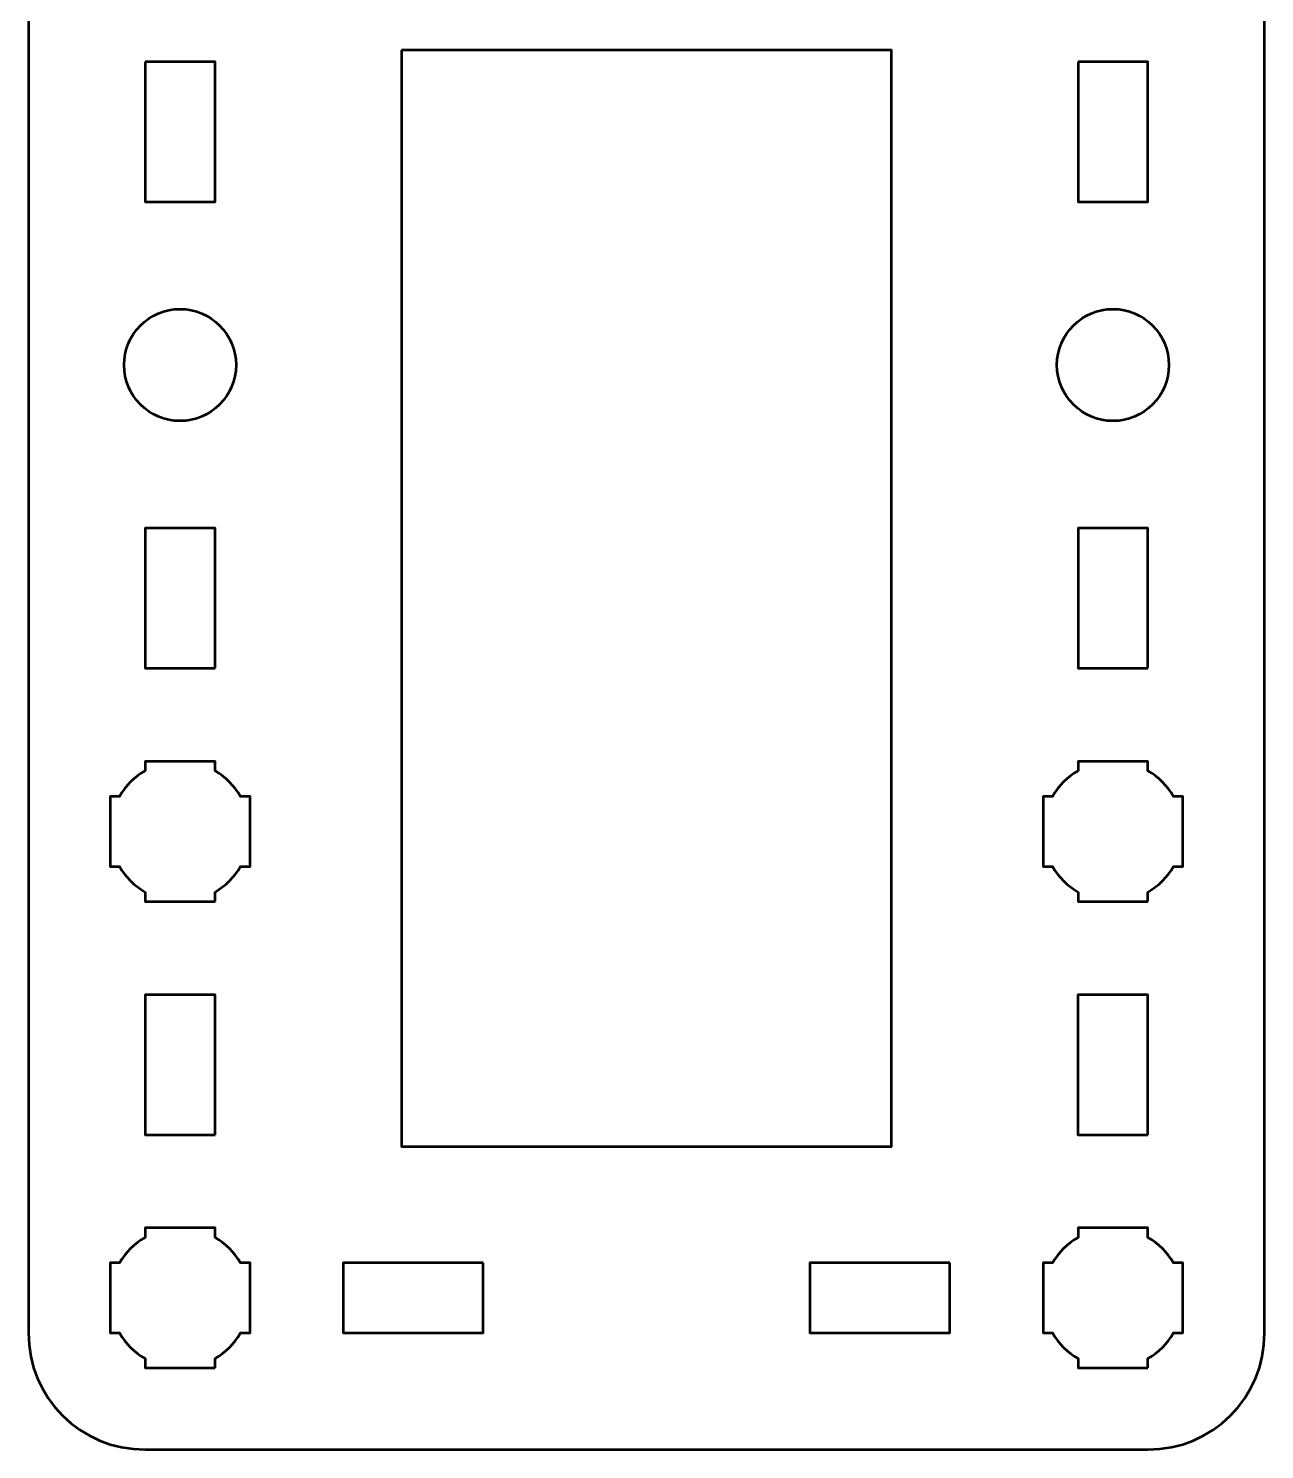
# Model space of a CAD drawing. Header units: centimetres. Extents: x -22.2 to 28.4, y -19.5 to -10.2.
# Drawn here: x -22.15 to -16.85, y -19.5 to -13.41 of the extents above; entities that cross this region are included whole.
import ezdxf

# ---------------------------------------------------------------- set-up
doc = ezdxf.new("R2010")
doc.units = ezdxf.units.CM
doc.header["$MEASUREMENT"] = 0
doc.layers.add('Layer 1', color=7, linetype='Continuous')

msp = doc.modelspace()

# ---------------------------------------------------------------- linework, layer by layer
at = {"layer": 'Layer 1', "lineweight": 53}
for centre in [(-21.5, -14.85), (-17.5, -14.85)]:
    msp.add_ellipse(centre, major_axis=(0, 0.24), ratio=1, dxfattribs=at)
for points, knots in [([(-17.34992, -10.2), (-17.07286, -10.20008), (-16.84998, -10.42315), (-16.84998, -10.7001), (-16.84998, -10.7001), (-16.84998, -13.46669), (-16.84998, -16.23331), (-16.84998, -18.9999), (-16.84998, -18.9999), (-16.84998, -19.2769), (-17.07307, -19.5), (-17.35007, -19.5), (-17.35007, -19.5), (-17.35007, -19.5), (-21.64993, -19.5), (-21.64993, -19.5), (-21.64993, -19.5), (-21.92706, -19.5), (-22.15002, -19.2769), (-22.15002, -18.9999), (-22.15002, -18.9999), (-22.15002, -16.23331), (-22.15002, -13.46669), (-22.15002, -10.7001), (-22.15002, -10.7001), (-22.15002, -10.4231), (-21.92693, -10.2), (-21.64993, -10.2), (-21.64993, -10.2), (-21.64993, -10.2), (-17.34992, -10.2), (-17.34992, -10.2)], [0, 0, 0, 0, 0.125, 0.125, 0.125, 0.125, 0.25, 0.25, 0.25, 0.25, 0.375, 0.375, 0.375, 0.375, 0.5, 0.5, 0.5, 0.5, 0.625, 0.625, 0.625, 0.625, 0.75, 0.75, 0.75, 0.75, 0.875, 0.875, 0.875, 0.875, 1, 1, 1, 1]), ([(-20.54999, -13.5), (-19.29983, -13.5), (-19.70019, -13.5), (-18.45, -13.5), (-18.45, -13.5), (-18.45001, -15.41704), (-18.45002, -16.26148), (-18.45001, -18.2), (-18.45001, -18.2), (-19.32718, -18.2), (-19.67282, -18.2), (-20.55, -18.2), (-20.55, -18.2), (-20.55, -16.29852), (-20.54999, -15.38983), (-20.54999, -13.5)], [0, 0, 0, 0, 0.25, 0.25, 0.25, 0.25, 0.5, 0.5, 0.5, 0.5, 0.75, 0.75, 0.75, 0.75, 1, 1, 1, 1]), ([(-21.64993, -13.55005), (-21.64993, -13.55005), (-21.34992, -13.55005), (-21.34992, -13.55005), (-21.34992, -13.55005), (-21.34992, -13.55005), (-21.34992, -14.15004), (-21.34992, -14.15004), (-21.34992, -14.15004), (-21.34992, -14.15004), (-21.64993, -14.15004), (-21.64993, -14.15004), (-21.64993, -14.15004), (-21.64993, -14.15004), (-21.64993, -13.55005), (-21.64993, -13.55005)], [0, 0, 0, 0, 0.25, 0.25, 0.25, 0.25, 0.5, 0.5, 0.5, 0.5, 0.75, 0.75, 0.75, 0.75, 1, 1, 1, 1]), ([(-17.64993, -13.55005), (-17.64993, -13.55005), (-17.34992, -13.55005), (-17.34992, -13.55005), (-17.34992, -13.55005), (-17.34992, -13.55005), (-17.34992, -14.15004), (-17.34992, -14.15004), (-17.34992, -14.15004), (-17.34992, -14.15004), (-17.64993, -14.15004), (-17.64993, -14.15004), (-17.64993, -14.15004), (-17.64993, -14.15004), (-17.64993, -13.55005), (-17.64993, -13.55005)], [0, 0, 0, 0, 0.25, 0.25, 0.25, 0.25, 0.5, 0.5, 0.5, 0.5, 0.75, 0.75, 0.75, 0.75, 1, 1, 1, 1]), ([(-21.34993, -16.14995), (-21.34993, -16.14995), (-21.64993, -16.14995), (-21.64993, -16.14995), (-21.64993, -16.14995), (-21.64993, -16.14995), (-21.64993, -15.54996), (-21.64993, -15.54996), (-21.64993, -15.54996), (-21.64993, -15.54996), (-21.34993, -15.54996), (-21.34993, -15.54996), (-21.34993, -15.54996), (-21.34993, -15.54996), (-21.34993, -16.14995), (-21.34993, -16.14995)], [0, 0, 0, 0, 0.25, 0.25, 0.25, 0.25, 0.5, 0.5, 0.5, 0.5, 0.75, 0.75, 0.75, 0.75, 1, 1, 1, 1]), ([(-17.34993, -16.14995), (-17.34993, -16.14995), (-17.64993, -16.14995), (-17.64993, -16.14995), (-17.64993, -16.14995), (-17.64993, -16.14995), (-17.64993, -15.54996), (-17.64993, -15.54996), (-17.64993, -15.54996), (-17.64993, -15.54996), (-17.34993, -15.54996), (-17.34993, -15.54996), (-17.34993, -15.54996), (-17.34993, -15.54996), (-17.34993, -16.14995), (-17.34993, -16.14995)], [0, 0, 0, 0, 0.25, 0.25, 0.25, 0.25, 0.5, 0.5, 0.5, 0.5, 0.75, 0.75, 0.75, 0.75, 1, 1, 1, 1]), ([(-21.34993, -17.14995), (-21.34993, -17.14995), (-21.49845, -17.14995), (-21.49845, -17.14995), (-21.49845, -17.14995), (-21.49845, -17.14995), (-21.5, -17.14997), (-21.5, -17.14997), (-21.5, -17.14997), (-21.5, -17.14997), (-21.50155, -17.14995), (-21.50155, -17.14995), (-21.50155, -17.14995), (-21.50155, -17.14995), (-21.64993, -17.14995), (-21.64993, -17.14995), (-21.64993, -17.14995), (-21.64993, -17.14995), (-21.64993, -17.10986), (-21.64993, -17.10986), (-21.64993, -17.10986), (-21.6955, -17.08351), (-21.73348, -17.04551), (-21.75984, -16.99996), (-21.75984, -16.99996), (-21.75984, -16.99996), (-21.79993, -16.99996), (-21.79993, -16.99996), (-21.79993, -16.99996), (-21.79993, -16.99996), (-21.79993, -16.85591), (-21.79993, -16.85591), (-21.79993, -16.85591), (-21.79993, -16.85591), (-21.79999, -16.84997), (-21.79999, -16.84997), (-21.79999, -16.84997), (-21.79999, -16.84997), (-21.79993, -16.84403), (-21.79993, -16.84403), (-21.79993, -16.84403), (-21.79993, -16.84403), (-21.79993, -16.69996), (-21.79993, -16.69996), (-21.79993, -16.69996), (-21.79993, -16.69996), (-21.75986, -16.69996), (-21.75986, -16.69996), (-21.75986, -16.69996), (-21.7335, -16.65439), (-21.69551, -16.6164), (-21.64993, -16.59006), (-21.64993, -16.59006), (-21.64993, -16.59006), (-21.64993, -16.54996), (-21.64993, -16.54996), (-21.64993, -16.54996), (-21.64993, -16.54996), (-21.34993, -16.54996), (-21.34993, -16.54996), (-21.34993, -16.54996), (-21.34993, -16.54996), (-21.34993, -16.59015), (-21.34993, -16.59015), (-21.34993, -16.59015), (-21.30443, -16.61649), (-21.26649, -16.65445), (-21.24015, -16.69996), (-21.24015, -16.69996), (-21.24015, -16.69996), (-21.19994, -16.69996), (-21.19994, -16.69996), (-21.19994, -16.69996), (-21.19994, -16.69996), (-21.19994, -16.99996), (-21.19994, -16.99996), (-21.19994, -16.99996), (-21.19994, -16.99996), (-21.24017, -16.99996), (-21.24017, -16.99996), (-21.24017, -16.99996), (-21.26651, -17.04546), (-21.30444, -17.08342), (-21.34993, -17.10976), (-21.34993, -17.10976), (-21.34993, -17.10976), (-21.34993, -17.14995), (-21.34993, -17.14995)], [0, 0, 0, 0, 0.0454545, 0.0454545, 0.0454545, 0.0454545, 0.0909091, 0.0909091, 0.0909091, 0.0909091, 0.1363636, 0.1363636, 0.1363636, 0.1363636, 0.1818182, 0.1818182, 0.1818182, 0.1818182, 0.2272727, 0.2272727, 0.2272727, 0.2272727, 0.2727273, 0.2727273, 0.2727273, 0.2727273, 0.3181818, 0.3181818, 0.3181818, 0.3181818, 0.3636364, 0.3636364, 0.3636364, 0.3636364, 0.4090909, 0.4090909, 0.4090909, 0.4090909, 0.4545455, 0.4545455, 0.4545455, 0.4545455, 0.5, 0.5, 0.5, 0.5, 0.5454545, 0.5454545, 0.5454545, 0.5454545, 0.5909091, 0.5909091, 0.5909091, 0.5909091, 0.6363636, 0.6363636, 0.6363636, 0.6363636, 0.6818182, 0.6818182, 0.6818182, 0.6818182, 0.7272727, 0.7272727, 0.7272727, 0.7272727, 0.7727273, 0.7727273, 0.7727273, 0.7727273, 0.8181818, 0.8181818, 0.8181818, 0.8181818, 0.8636364, 0.8636364, 0.8636364, 0.8636364, 0.9090909, 0.9090909, 0.9090909, 0.9090909, 0.9545455, 0.9545455, 0.9545455, 0.9545455, 1, 1, 1, 1]), ([(-17.34993, -17.14995), (-17.34993, -17.14995), (-17.49845, -17.14995), (-17.49845, -17.14995), (-17.49845, -17.14995), (-17.49845, -17.14995), (-17.5, -17.14997), (-17.5, -17.14997), (-17.5, -17.14997), (-17.5, -17.14997), (-17.50155, -17.14995), (-17.50155, -17.14995), (-17.50155, -17.14995), (-17.50155, -17.14995), (-17.64993, -17.14995), (-17.64993, -17.14995), (-17.64993, -17.14995), (-17.64993, -17.14995), (-17.64993, -17.10986), (-17.64993, -17.10986), (-17.64993, -17.10986), (-17.6955, -17.08351), (-17.73348, -17.04551), (-17.75984, -16.99996), (-17.75984, -16.99996), (-17.75984, -16.99996), (-17.79993, -16.99996), (-17.79993, -16.99996), (-17.79993, -16.99996), (-17.79993, -16.99996), (-17.79993, -16.85591), (-17.79993, -16.85591), (-17.79993, -16.85591), (-17.79993, -16.85591), (-17.79999, -16.84997), (-17.79999, -16.84997), (-17.79999, -16.84997), (-17.79999, -16.84997), (-17.79993, -16.84403), (-17.79993, -16.84403), (-17.79993, -16.84403), (-17.79993, -16.84403), (-17.79993, -16.69996), (-17.79993, -16.69996), (-17.79993, -16.69996), (-17.79993, -16.69996), (-17.75986, -16.69996), (-17.75986, -16.69996), (-17.75986, -16.69996), (-17.7335, -16.65439), (-17.69551, -16.6164), (-17.64993, -16.59006), (-17.64993, -16.59006), (-17.64993, -16.59006), (-17.64993, -16.54996), (-17.64993, -16.54996), (-17.64993, -16.54996), (-17.64993, -16.54996), (-17.34993, -16.54996), (-17.34993, -16.54996), (-17.34993, -16.54996), (-17.34993, -16.54996), (-17.34993, -16.59015), (-17.34993, -16.59015), (-17.34993, -16.59015), (-17.30443, -16.61649), (-17.26649, -16.65445), (-17.24015, -16.69996), (-17.24015, -16.69996), (-17.24015, -16.69996), (-17.19994, -16.69996), (-17.19994, -16.69996), (-17.19994, -16.69996), (-17.19994, -16.69996), (-17.19994, -16.99996), (-17.19994, -16.99996), (-17.19994, -16.99996), (-17.19994, -16.99996), (-17.24017, -16.99996), (-17.24017, -16.99996), (-17.24017, -16.99996), (-17.26651, -17.04546), (-17.30444, -17.08342), (-17.34993, -17.10976), (-17.34993, -17.10976), (-17.34993, -17.10976), (-17.34993, -17.14995), (-17.34993, -17.14995)], [0, 0, 0, 0, 0.0454545, 0.0454545, 0.0454545, 0.0454545, 0.0909091, 0.0909091, 0.0909091, 0.0909091, 0.1363636, 0.1363636, 0.1363636, 0.1363636, 0.1818182, 0.1818182, 0.1818182, 0.1818182, 0.2272727, 0.2272727, 0.2272727, 0.2272727, 0.2727273, 0.2727273, 0.2727273, 0.2727273, 0.3181818, 0.3181818, 0.3181818, 0.3181818, 0.3636364, 0.3636364, 0.3636364, 0.3636364, 0.4090909, 0.4090909, 0.4090909, 0.4090909, 0.4545455, 0.4545455, 0.4545455, 0.4545455, 0.5, 0.5, 0.5, 0.5, 0.5454545, 0.5454545, 0.5454545, 0.5454545, 0.5909091, 0.5909091, 0.5909091, 0.5909091, 0.6363636, 0.6363636, 0.6363636, 0.6363636, 0.6818182, 0.6818182, 0.6818182, 0.6818182, 0.7272727, 0.7272727, 0.7272727, 0.7272727, 0.7727273, 0.7727273, 0.7727273, 0.7727273, 0.8181818, 0.8181818, 0.8181818, 0.8181818, 0.8636364, 0.8636364, 0.8636364, 0.8636364, 0.9090909, 0.9090909, 0.9090909, 0.9090909, 0.9545455, 0.9545455, 0.9545455, 0.9545455, 1, 1, 1, 1]), ([(-21.34993, -18.14995), (-21.34993, -18.14995), (-21.64993, -18.14995), (-21.64993, -18.14995), (-21.64993, -18.14995), (-21.64993, -18.14995), (-21.64993, -17.54996), (-21.64993, -17.54996), (-21.64993, -17.54996), (-21.64993, -17.54996), (-21.34993, -17.54996), (-21.34993, -17.54996), (-21.34993, -17.54996), (-21.34993, -17.54996), (-21.34993, -18.14995), (-21.34993, -18.14995)], [0, 0, 0, 0, 0.25, 0.25, 0.25, 0.25, 0.5, 0.5, 0.5, 0.5, 0.75, 0.75, 0.75, 0.75, 1, 1, 1, 1]), ([(-17.35007, -18.14995), (-17.35007, -18.14995), (-17.65008, -18.14995), (-17.65008, -18.14995), (-17.65008, -18.14995), (-17.65008, -18.14995), (-17.65008, -17.54996), (-17.65008, -17.54996), (-17.65008, -17.54996), (-17.65008, -17.54996), (-17.35007, -17.54996), (-17.35007, -17.54996), (-17.35007, -17.54996), (-17.35007, -17.54996), (-17.35007, -18.14995), (-17.35007, -18.14995)], [0, 0, 0, 0, 0.25, 0.25, 0.25, 0.25, 0.5, 0.5, 0.5, 0.5, 0.75, 0.75, 0.75, 0.75, 1, 1, 1, 1]), ([(-21.34993, -19.14995), (-21.34993, -19.14995), (-21.49845, -19.14995), (-21.49845, -19.14995), (-21.49845, -19.14995), (-21.49845, -19.14995), (-21.5, -19.14997), (-21.5, -19.14997), (-21.5, -19.14997), (-21.5, -19.14997), (-21.50155, -19.14995), (-21.50155, -19.14995), (-21.50155, -19.14995), (-21.50155, -19.14995), (-21.64993, -19.14995), (-21.64993, -19.14995), (-21.64993, -19.14995), (-21.64993, -19.14995), (-21.64993, -19.10986), (-21.64993, -19.10986), (-21.64993, -19.10986), (-21.6955, -19.08351), (-21.73348, -19.04551), (-21.75984, -18.99996), (-21.75984, -18.99996), (-21.75984, -18.99996), (-21.79993, -18.99996), (-21.79993, -18.99996), (-21.79993, -18.99996), (-21.79993, -18.99996), (-21.79993, -18.85591), (-21.79993, -18.85591), (-21.79993, -18.85591), (-21.79993, -18.85591), (-21.79999, -18.84997), (-21.79999, -18.84997), (-21.79999, -18.84997), (-21.79999, -18.84997), (-21.79993, -18.84403), (-21.79993, -18.84403), (-21.79993, -18.84403), (-21.79993, -18.84403), (-21.79993, -18.69996), (-21.79993, -18.69996), (-21.79993, -18.69996), (-21.79993, -18.69996), (-21.75986, -18.69996), (-21.75986, -18.69996), (-21.75986, -18.69996), (-21.7335, -18.65439), (-21.69551, -18.6164), (-21.64993, -18.59006), (-21.64993, -18.59006), (-21.64993, -18.59006), (-21.64993, -18.54996), (-21.64993, -18.54996), (-21.64993, -18.54996), (-21.64993, -18.54996), (-21.34993, -18.54996), (-21.34993, -18.54996), (-21.34993, -18.54996), (-21.34993, -18.54996), (-21.34993, -18.59015), (-21.34993, -18.59015), (-21.34993, -18.59015), (-21.30443, -18.61649), (-21.26649, -18.65445), (-21.24015, -18.69996), (-21.24015, -18.69996), (-21.24015, -18.69996), (-21.19994, -18.69996), (-21.19994, -18.69996), (-21.19994, -18.69996), (-21.19994, -18.69996), (-21.19994, -18.99996), (-21.19994, -18.99996), (-21.19994, -18.99996), (-21.19994, -18.99996), (-21.24017, -18.99996), (-21.24017, -18.99996), (-21.24017, -18.99996), (-21.26651, -19.04546), (-21.30444, -19.08342), (-21.34993, -19.10976), (-21.34993, -19.10976), (-21.34993, -19.10976), (-21.34993, -19.14995), (-21.34993, -19.14995)], [0, 0, 0, 0, 0.0454545, 0.0454545, 0.0454545, 0.0454545, 0.0909091, 0.0909091, 0.0909091, 0.0909091, 0.1363636, 0.1363636, 0.1363636, 0.1363636, 0.1818182, 0.1818182, 0.1818182, 0.1818182, 0.2272727, 0.2272727, 0.2272727, 0.2272727, 0.2727273, 0.2727273, 0.2727273, 0.2727273, 0.3181818, 0.3181818, 0.3181818, 0.3181818, 0.3636364, 0.3636364, 0.3636364, 0.3636364, 0.4090909, 0.4090909, 0.4090909, 0.4090909, 0.4545455, 0.4545455, 0.4545455, 0.4545455, 0.5, 0.5, 0.5, 0.5, 0.5454545, 0.5454545, 0.5454545, 0.5454545, 0.5909091, 0.5909091, 0.5909091, 0.5909091, 0.6363636, 0.6363636, 0.6363636, 0.6363636, 0.6818182, 0.6818182, 0.6818182, 0.6818182, 0.7272727, 0.7272727, 0.7272727, 0.7272727, 0.7727273, 0.7727273, 0.7727273, 0.7727273, 0.8181818, 0.8181818, 0.8181818, 0.8181818, 0.8636364, 0.8636364, 0.8636364, 0.8636364, 0.9090909, 0.9090909, 0.9090909, 0.9090909, 0.9545455, 0.9545455, 0.9545455, 0.9545455, 1, 1, 1, 1]), ([(-17.34993, -19.14995), (-17.34993, -19.14995), (-17.49845, -19.14995), (-17.49845, -19.14995), (-17.49845, -19.14995), (-17.49845, -19.14995), (-17.5, -19.14997), (-17.5, -19.14997), (-17.5, -19.14997), (-17.5, -19.14997), (-17.50155, -19.14995), (-17.50155, -19.14995), (-17.50155, -19.14995), (-17.50155, -19.14995), (-17.64993, -19.14995), (-17.64993, -19.14995), (-17.64993, -19.14995), (-17.64993, -19.14995), (-17.64993, -19.10986), (-17.64993, -19.10986), (-17.64993, -19.10986), (-17.6955, -19.08351), (-17.73348, -19.04551), (-17.75984, -18.99996), (-17.75984, -18.99996), (-17.75984, -18.99996), (-17.79993, -18.99996), (-17.79993, -18.99996), (-17.79993, -18.99996), (-17.79993, -18.99996), (-17.79993, -18.85591), (-17.79993, -18.85591), (-17.79993, -18.85591), (-17.79993, -18.85591), (-17.79999, -18.84997), (-17.79999, -18.84997), (-17.79999, -18.84997), (-17.79999, -18.84997), (-17.79993, -18.84403), (-17.79993, -18.84403), (-17.79993, -18.84403), (-17.79993, -18.84403), (-17.79993, -18.69996), (-17.79993, -18.69996), (-17.79993, -18.69996), (-17.79993, -18.69996), (-17.75986, -18.69996), (-17.75986, -18.69996), (-17.75986, -18.69996), (-17.7335, -18.65439), (-17.69551, -18.6164), (-17.64993, -18.59006), (-17.64993, -18.59006), (-17.64993, -18.59006), (-17.64993, -18.54996), (-17.64993, -18.54996), (-17.64993, -18.54996), (-17.64993, -18.54996), (-17.34993, -18.54996), (-17.34993, -18.54996), (-17.34993, -18.54996), (-17.34993, -18.54996), (-17.34993, -18.59015), (-17.34993, -18.59015), (-17.34993, -18.59015), (-17.30443, -18.61649), (-17.26649, -18.65445), (-17.24015, -18.69996), (-17.24015, -18.69996), (-17.24015, -18.69996), (-17.19994, -18.69996), (-17.19994, -18.69996), (-17.19994, -18.69996), (-17.19994, -18.69996), (-17.19994, -18.99996), (-17.19994, -18.99996), (-17.19994, -18.99996), (-17.19994, -18.99996), (-17.24017, -18.99996), (-17.24017, -18.99996), (-17.24017, -18.99996), (-17.26651, -19.04546), (-17.30444, -19.08342), (-17.34993, -19.10976), (-17.34993, -19.10976), (-17.34993, -19.10976), (-17.34993, -19.14995), (-17.34993, -19.14995)], [0, 0, 0, 0, 0.0454545, 0.0454545, 0.0454545, 0.0454545, 0.0909091, 0.0909091, 0.0909091, 0.0909091, 0.1363636, 0.1363636, 0.1363636, 0.1363636, 0.1818182, 0.1818182, 0.1818182, 0.1818182, 0.2272727, 0.2272727, 0.2272727, 0.2272727, 0.2727273, 0.2727273, 0.2727273, 0.2727273, 0.3181818, 0.3181818, 0.3181818, 0.3181818, 0.3636364, 0.3636364, 0.3636364, 0.3636364, 0.4090909, 0.4090909, 0.4090909, 0.4090909, 0.4545455, 0.4545455, 0.4545455, 0.4545455, 0.5, 0.5, 0.5, 0.5, 0.5454545, 0.5454545, 0.5454545, 0.5454545, 0.5909091, 0.5909091, 0.5909091, 0.5909091, 0.6363636, 0.6363636, 0.6363636, 0.6363636, 0.6818182, 0.6818182, 0.6818182, 0.6818182, 0.7272727, 0.7272727, 0.7272727, 0.7272727, 0.7727273, 0.7727273, 0.7727273, 0.7727273, 0.8181818, 0.8181818, 0.8181818, 0.8181818, 0.8636364, 0.8636364, 0.8636364, 0.8636364, 0.9090909, 0.9090909, 0.9090909, 0.9090909, 0.9545455, 0.9545455, 0.9545455, 0.9545455, 1, 1, 1, 1]), ([(-20.19993, -18.70005), (-20.19993, -18.70005), (-20.19993, -19.00006), (-20.19993, -19.00006), (-20.19993, -19.00006), (-20.19993, -19.00006), (-20.79992, -19.00006), (-20.79992, -19.00006), (-20.79992, -19.00006), (-20.79992, -19.00006), (-20.79992, -18.70005), (-20.79992, -18.70005), (-20.79992, -18.70005), (-20.79992, -18.70005), (-20.19993, -18.70005), (-20.19993, -18.70005)], [0, 0, 0, 0, 0.25, 0.25, 0.25, 0.25, 0.5, 0.5, 0.5, 0.5, 0.75, 0.75, 0.75, 0.75, 1, 1, 1, 1]), ([(-18.19993, -18.70005), (-18.19993, -18.70005), (-18.19993, -19.00006), (-18.19993, -19.00006), (-18.19993, -19.00006), (-18.19993, -19.00006), (-18.79992, -19.00006), (-18.79992, -19.00006), (-18.79992, -19.00006), (-18.79992, -19.00006), (-18.79992, -18.70005), (-18.79992, -18.70005), (-18.79992, -18.70005), (-18.79992, -18.70005), (-18.19993, -18.70005), (-18.19993, -18.70005)], [0, 0, 0, 0, 0.25, 0.25, 0.25, 0.25, 0.5, 0.5, 0.5, 0.5, 0.75, 0.75, 0.75, 0.75, 1, 1, 1, 1])]:
    msp.add_open_spline(points, degree=3, knots=knots, dxfattribs=at)

doc.saveas('drawing.dxf')
